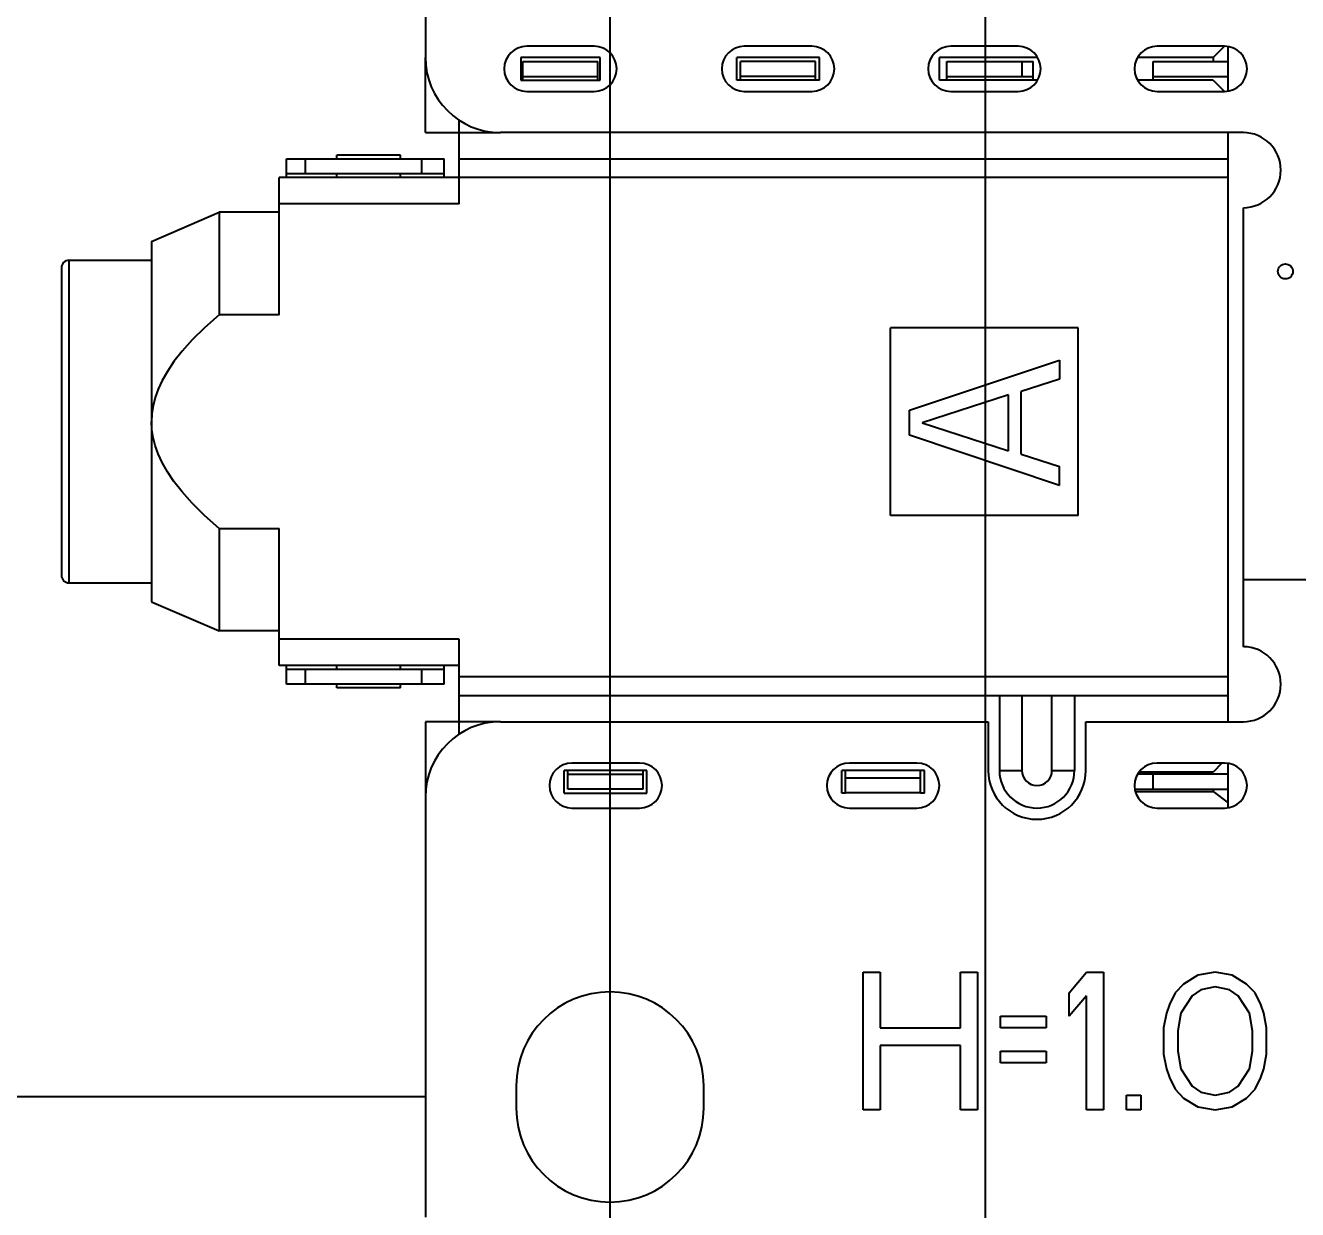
# Model space of a CAD drawing. Header units: millimetres. Extents: x 0 to 594, y 0 to 420.
# Drawn here: x 106.5 to 123.45, y 198.01 to 213.79 of the extents above; entities that cross this region are included whole.
import ezdxf

# ---------------------------------------------------------------- set-up
doc = ezdxf.new("R2010")
doc.units = ezdxf.units.MM
doc.header["$LTSCALE"] = 32.67
doc.layers.get('0').update_dxf_attribs({"linetype": 'CONTINUOUS'})
doc.layers.add('ASSEM_MEM', color=7, linetype='CONTINUOUS')
doc.styles.get("Standard").update_dxf_attribs({"font": 'txt', "width": 0.8})
doc.dimstyles.new('DIMSTYLE_1', dxfattribs={"dimtxt": 2.5, "dimasz": 3, "dimexe": 1.5, "dimexo": 1.2, "dimtad": 1, "dimdsep": 46, "dimtxsty": 'STANDARD', "dimblk": '_FILLED', "dimblk1": '_FILLED', "dimblk2": '_FILLED', "dimcen": 0.09, "dimazin": 2, "dimtp": 0.01, "dimtm": 0.01, "dimtfac": 1, "dimtofl": 0, "dimtmove": 0, "dimatfit": 3, "dimldrblk": '_FILLED', "dimfxl": 1, "dimtolj": 1, "dimarcsym": 0})

# ---------------------------------------------------------------- blocks, each defined once
blk = doc.blocks.new('_FILLED')
at = {"color": 0, "linetype": 'BYBLOCK'}
blk.add_solid([(0, 0), (-1, 0.1667), (-1, -0.1667)], dxfattribs=at)
blk = doc.blocks.new('*D5')
at = {"color": 7, "linetype": 'CONTINUOUS'}
for p, q in [((255.285, 223.809), (255.285, 182.196)), ((120.285, 192.909), (120.285, 182.196)), ((120.285, 183.696), (187.785, 183.696)), ((255.285, 183.696), (187.785, 183.696))]:
    blk.add_line(p, q, dxfattribs=at)
at = {"color": 7, "linetype": 'CONTINUOUS', "xscale": 3, "yscale": 3, "zscale": 3, "rotation": 180}
blk.add_blockref('_FILLED', (120.285, 183.696), dxfattribs=at)
at = {"color": 7, "linetype": 'CONTINUOUS', "xscale": 3, "yscale": 3, "zscale": 3}
blk.add_blockref('_FILLED', (255.285, 183.696), dxfattribs=at)
at = {"color": 7, "linetype": 'CONTINUOUS', "insert": (186.968, 186.821), "char_height": 2.5, "width": 6, "attachment_point": 2, "line_spacing_factor": 0.9}
blk.add_mtext('135', dxfattribs=at)
blk = doc.blocks.new('*D6')
at = {"color": 7, "linetype": 'CONTINUOUS'}
for p, q in [((255.285, 223.809), (255.285, 175.774)), ((119.285, 219.309), (119.285, 175.774)), ((119.285, 177.274), (187.285, 177.274)), ((255.285, 177.274), (187.285, 177.274))]:
    blk.add_line(p, q, dxfattribs=at)
at = {"color": 7, "linetype": 'CONTINUOUS', "xscale": 3, "yscale": 3, "zscale": 3, "rotation": 180}
blk.add_blockref('_FILLED', (119.285, 177.274), dxfattribs=at)
at = {"color": 7, "linetype": 'CONTINUOUS', "xscale": 3, "yscale": 3, "zscale": 3}
blk.add_blockref('_FILLED', (255.285, 177.274), dxfattribs=at)
at = {"color": 7, "linetype": 'CONTINUOUS', "insert": (187.301, 180.399), "char_height": 2.5, "width": 6, "attachment_point": 2, "line_spacing_factor": 0.9}
blk.add_mtext('136', dxfattribs=at)
blk = doc.blocks.new('*D7')
at = {"color": 7, "linetype": 'CONTINUOUS'}
for p, q in [((114.285, 215.159), (114.285, 182.173)), ((120.285, 192.909), (120.285, 182.173)), ((114.285, 183.673), (109.285, 183.673)), ((109.285, 183.673), (117.285, 183.673)), ((125.285, 183.673), (117.285, 183.673)), ((120.285, 183.673), (125.285, 183.673))]:
    blk.add_line(p, q, dxfattribs=at)
at = {"color": 7, "linetype": 'CONTINUOUS', "xscale": 3, "yscale": 3, "zscale": 3}
blk.add_blockref('_FILLED', (114.285, 183.673), dxfattribs=at)
at = {"color": 7, "linetype": 'CONTINUOUS', "xscale": 3, "yscale": 3, "zscale": 3, "rotation": 180}
blk.add_blockref('_FILLED', (120.285, 183.673), dxfattribs=at)
at = {"color": 7, "linetype": 'CONTINUOUS', "insert": (116.338, 186.798), "char_height": 2.5, "width": 2, "attachment_point": 2, "line_spacing_factor": 0.9}
blk.add_mtext('6', dxfattribs=at)
blk = doc.blocks.new('*D8')
at = {"color": 7, "linetype": 'CONTINUOUS'}
for p, q in [((95.308, 225.109), (95.308, 230.109)), ((95.308, 230.109), (95.308, 222.809)), ((253.985, 225.109), (93.808, 225.109)), ((95.308, 209.895), (95.308, 222.809)), ((118.085, 220.509), (93.808, 220.509)), ((95.308, 220.509), (95.308, 209.895))]:
    blk.add_line(p, q, dxfattribs=at)
at = {"color": 7, "linetype": 'CONTINUOUS', "xscale": 3, "yscale": 3, "zscale": 3}
for p, rotation in [((95.308, 225.109), 270), ((95.308, 220.509), 90)]:
    blk.add_blockref('_FILLED', p, dxfattribs=dict(at, rotation=rotation))
at = {"color": 7, "linetype": 'CONTINUOUS', "insert": (92.183, 215.895), "char_height": 2.5, "width": 6, "attachment_point": 3, "rotation": 90, "line_spacing_factor": 0.9}
blk.add_mtext('4.6', dxfattribs=at)
blk = doc.blocks.new('*D9')
at = {"color": 7, "linetype": 'CONTINUOUS'}
for p, q in [((253.985, 225.109), (90.133, 225.109)), ((91.633, 225.109), (91.633, 209.609)), ((91.633, 194.109), (91.633, 209.609)), ((119.085, 194.109), (90.133, 194.109))]:
    blk.add_line(p, q, dxfattribs=at)
at = {"color": 7, "linetype": 'CONTINUOUS', "xscale": 3, "yscale": 3, "zscale": 3}
for p, rotation in [((91.633, 225.109), 90), ((91.633, 194.109), 270)]:
    blk.add_blockref('_FILLED', p, dxfattribs=dict(at, rotation=rotation))
at = {"color": 7, "linetype": 'CONTINUOUS', "insert": (88.508, 206.701), "char_height": 2.5, "width": 4, "attachment_point": 2, "rotation": 90, "line_spacing_factor": 0.9}
blk.add_mtext('31', dxfattribs=at)
blk = doc.blocks.new('*D10')
at = {"color": 7, "linetype": 'CONTINUOUS'}
for p, q in [((100.761, 199.509), (100.761, 204.509)), ((100.761, 204.509), (100.761, 196.809)), ((111.835, 199.509), (101.386, 199.509)), ((100.761, 189.109), (100.761, 196.809)), ((119.085, 194.109), (99.261, 194.109)), ((100.761, 194.109), (100.761, 189.109))]:
    blk.add_line(p, q, dxfattribs=at)
at = {"color": 7, "linetype": 'CONTINUOUS', "xscale": 3, "yscale": 3, "zscale": 3}
for p, rotation in [((100.761, 199.509), 270), ((100.761, 194.109), 90)]:
    blk.add_blockref('_FILLED', p, dxfattribs=dict(at, rotation=rotation))
at = {"color": 7, "linetype": 'CONTINUOUS', "insert": (97.636, 198.405), "char_height": 2.5, "width": 6, "attachment_point": 2, "rotation": 90, "line_spacing_factor": 0.9}
blk.add_mtext('5.4', dxfattribs=at)
blk = doc.blocks.new('*D11')
at = {"color": 7, "linetype": 'CONTINUOUS'}
for p, q in [((100.606, 220.509), (100.606, 225.509)), ((100.606, 225.509), (100.606, 218.509)), ((118.085, 220.509), (99.106, 220.509)), ((100.606, 211.509), (100.606, 218.509)), ((100.606, 216.509), (100.606, 211.509)), ((111.835, 216.509), (101.231, 216.509))]:
    blk.add_line(p, q, dxfattribs=at)
at = {"color": 7, "linetype": 'CONTINUOUS', "xscale": 3, "yscale": 3, "zscale": 3}
for p, rotation in [((100.606, 220.509), 270), ((100.606, 216.509), 90)]:
    blk.add_blockref('_FILLED', p, dxfattribs=dict(at, rotation=rotation))
at = {"color": 7, "linetype": 'CONTINUOUS', "insert": (97.481, 216.718), "char_height": 2.5, "width": 2, "attachment_point": 2, "rotation": 90, "line_spacing_factor": 0.9}
blk.add_mtext('4', dxfattribs=at)
blk = doc.blocks.new('*D13')
at = {"color": 7, "linetype": 'CONTINUOUS'}
for p, q in [((104.765, 217.909), (104.765, 222.909)), ((104.765, 222.909), (104.765, 216.509)), ((113.085, 217.909), (103.265, 217.909)), ((104.765, 204.033), (104.765, 216.509)), ((113.085, 215.109), (103.265, 215.109)), ((104.765, 215.109), (104.765, 204.033))]:
    blk.add_line(p, q, dxfattribs=at)
at = {"color": 7, "linetype": 'CONTINUOUS', "xscale": 3, "yscale": 3, "zscale": 3}
for p, rotation in [((104.765, 217.909), 270), ((104.765, 215.109), 90)]:
    blk.add_blockref('_FILLED', p, dxfattribs=dict(at, rotation=rotation))
at = {"color": 7, "linetype": 'CONTINUOUS', "insert": (101.64, 214.033), "char_height": 2.5, "width": 10, "attachment_point": 3, "rotation": 90, "line_spacing_factor": 0.9}
blk.add_mtext('2-2.8', dxfattribs=at)

msp = doc.modelspace()

# ---------------------------------------------------------------- linework, layer by layer
at = {"layer": 'ASSEM_MEM', "color": 7, "linetype": 'CONTINUOUS'}
for p, q in [((111.825, 217.859), (111.825, 213.359)), ((114.075, 213.509), (113.175, 213.509)), ((116.975, 213.509), (116.075, 213.509)), ((119.725, 213.509), (118.825, 213.509)), ((122.475, 213.509), (121.575, 213.509)), ((122.475, 213.509), (122.325, 213.359)), ((122.525, 212.918), (122.525, 213.5)), ((111.825, 212.359), (111.825, 213.359)), ((113.095, 213.359), (113.095, 213.059)), ((114.155, 213.359), (113.095, 213.359)), ((113.125, 213.059), (113.125, 213.309)), ((113.125, 213.309), (114.125, 213.309)), ((114.125, 213.059), (114.125, 213.309)), ((114.155, 213.059), (114.155, 213.359)), ((115.975, 213.059), (115.975, 213.359)), ((117.075, 213.359), (115.975, 213.359)), ((116.025, 213.059), (116.025, 213.309)), ((117.025, 213.309), (116.025, 213.309)), ((117.025, 213.059), (117.025, 213.309)), ((117.075, 213.059), (117.075, 213.359)), ((118.675, 213.059), (118.675, 213.359)), ((119.985, 213.359), (118.675, 213.359)), ((118.775, 213.059), (118.775, 213.309)), ((118.775, 213.309), (119.925, 213.309)), ((119.775, 213.309), (119.775, 213.109)), ((119.925, 213.059), (119.925, 213.309)), ((122.325, 213.359), (121.316, 213.359)), ((121.525, 213.059), (121.525, 213.309)), ((121.525, 213.309), (122.525, 213.309)), ((122.325, 213.359), (122.325, 213.309)), ((113.125, 213.109), (114.125, 213.109)), ((117.025, 213.109), (116.025, 213.109)), ((118.775, 213.109), (119.925, 213.109)), ((121.525, 213.109), (122.525, 213.109)), ((113.095, 213.059), (114.155, 213.059)), ((117.075, 213.059), (115.975, 213.059)), ((119.985, 213.059), (118.675, 213.059)), ((122.325, 213.059), (121.316, 213.059)), ((122.325, 213.059), (122.475, 212.909)), ((113.175, 212.909), (114.075, 212.909)), ((116.075, 212.909), (116.975, 212.909)), ((118.825, 212.909), (119.725, 212.909)), ((121.575, 212.909), (122.475, 212.909)), ((112.275, 211.409), (112.275, 212.531)), ((111.825, 212.359), (112.825, 212.359)), ((122.725, 212.359), (112.825, 212.359)), ((122.525, 204.509), (122.525, 212.359)), ((109.975, 211.759), (109.975, 212.009)), ((109.975, 212.009), (112.075, 212.009)), ((110.645, 212.009), (110.645, 212.059)), ((111.495, 212.059), (110.645, 212.059)), ((111.495, 212.009), (111.495, 212.059)), ((112.075, 211.759), (112.075, 212.009)), ((112.275, 212.009), (122.525, 212.009)), ((109.875, 209.932), (109.875, 211.759)), ((122.525, 211.759), (109.875, 211.759)), ((112.075, 211.809), (109.975, 211.809)), ((110.645, 211.759), (110.645, 211.809)), ((111.495, 211.759), (111.495, 211.809)), ((112.275, 211.409), (109.875, 211.409)), ((108.175, 210.909), (109.075, 211.299)), ((109.075, 211.299), (109.075, 209.932)), ((109.875, 211.299), (109.075, 211.299)), ((122.725, 205.509), (122.725, 211.359)), ((108.175, 210.909), (108.175, 206.109)), ((106.975, 210.559), (106.975, 206.459)), ((107.075, 210.659), (108.175, 210.659)), ((109.875, 209.932), (109.075, 209.932)), ((118.025, 207.259), (118.025, 209.759)), ((120.525, 209.759), (118.025, 209.759)), ((120.525, 207.259), (120.525, 209.759)), ((118.275, 208.659), (120.275, 209.326)), ((120.275, 209.326), (120.275, 209.076)), ((120.275, 209.076), (119.765, 208.909)), ((119.595, 208.867), (118.446, 208.492)), ((119.595, 208.117), (119.595, 208.867)), ((119.765, 208.076), (119.765, 208.909)), ((118.275, 208.326), (118.275, 208.659)), ((118.446, 208.492), (119.595, 208.117)), ((120.275, 207.659), (118.275, 208.326)), ((119.765, 208.076), (120.275, 207.909)), ((120.275, 207.659), (120.275, 207.909)), ((120.525, 207.259), (118.025, 207.259)), ((109.075, 207.086), (109.075, 205.719)), ((109.075, 207.086), (109.875, 207.086)), ((109.875, 205.259), (109.875, 207.086)), ((107.075, 206.359), (108.175, 206.359)), ((124.225, 206.398), (122.725, 206.398)), ((108.175, 206.109), (109.075, 205.719)), ((109.875, 205.719), (109.075, 205.719)), ((112.275, 205.609), (109.875, 205.609)), ((112.275, 204.337), (112.275, 205.609)), ((112.275, 205.259), (109.875, 205.259)), ((109.975, 205.009), (109.975, 205.259)), ((109.975, 205.209), (112.075, 205.209)), ((110.645, 205.209), (110.645, 205.259)), ((111.495, 205.209), (111.495, 205.259)), ((112.075, 205.009), (112.075, 205.259)), ((112.075, 205.009), (109.975, 205.009)), ((110.645, 204.959), (110.645, 205.009)), ((111.495, 204.959), (110.645, 204.959)), ((111.495, 204.959), (111.495, 205.009)), ((122.525, 205.109), (112.275, 205.109)), ((112.275, 204.859), (122.525, 204.859)), ((119.475, 204.859), (119.475, 203.859)), ((120.475, 204.859), (120.475, 203.859)), ((111.825, 204.509), (111.825, 203.509)), ((112.825, 204.509), (111.825, 204.509)), ((112.825, 204.509), (119.325, 204.509)), ((119.325, 204.509), (119.325, 203.859)), ((120.625, 203.859), (120.625, 204.509)), ((120.625, 204.509), (122.725, 204.509)), ((114.678, 203.959), (113.778, 203.959)), ((118.375, 203.959), (117.475, 203.959)), ((122.475, 203.959), (121.575, 203.959)), ((122.439, 203.959), (122.325, 203.839)), ((122.525, 203.368), (122.525, 203.95)), ((113.675, 203.559), (113.675, 203.859)), ((114.775, 203.859), (113.675, 203.859)), ((113.725, 203.609), (113.725, 203.859)), ((113.725, 203.809), (114.725, 203.809)), ((114.725, 203.609), (114.725, 203.859)), ((114.775, 203.559), (114.775, 203.859)), ((117.375, 203.559), (117.375, 203.859)), ((118.475, 203.859), (117.375, 203.859)), ((117.425, 203.56), (117.425, 203.859)), ((118.425, 203.56), (118.425, 203.859)), ((118.475, 203.559), (118.475, 203.859)), ((122.525, 203.809), (121.316, 203.809)), ((122.325, 203.839), (121.341, 203.839)), ((121.525, 203.609), (121.525, 203.809)), ((114.725, 203.609), (113.725, 203.609)), ((117.425, 203.76), (118.425, 203.76)), ((121.28, 203.609), (122.525, 203.609)), ((122.325, 203.609), (122.325, 203.579)), ((111.825, 203.509), (111.825, 197.909)), ((113.675, 203.559), (114.775, 203.559)), ((117.425, 203.559), (117.375, 203.559)), ((118.425, 203.56), (117.425, 203.56)), ((118.475, 203.559), (118.425, 203.559)), ((121.29, 203.579), (122.325, 203.579)), ((122.325, 203.579), (122.525, 203.429)), ((113.778, 203.359), (114.678, 203.359)), ((117.475, 203.359), (118.375, 203.359)), ((121.575, 203.359), (122.475, 203.359)), ((117.658, 199.339), (117.658, 201.17)), ((117.658, 201.17), (117.887, 201.17)), ((117.887, 201.17), (117.887, 200.43)), ((118.955, 200.43), (118.955, 201.17)), ((118.955, 201.17), (119.184, 201.17)), ((119.184, 201.17), (119.184, 199.339)), ((120.404, 200.897), (120.633, 201.17)), ((120.633, 201.17), (120.862, 201.17)), ((120.862, 201.17), (120.862, 199.339)), ((122.12, 201.131), (121.929, 201.014)), ((122.349, 201.17), (122.12, 201.131)), ((122.578, 201.131), (122.349, 201.17)), ((122.768, 201.014), (122.578, 201.131)), ((120.404, 200.586), (120.404, 200.897)), ((121.815, 200.897), (121.739, 200.741)), ((121.929, 201.014), (121.815, 200.897)), ((122.158, 200.936), (122.044, 200.858)), ((122.349, 200.975), (122.158, 200.936)), ((122.54, 200.936), (122.349, 200.975)), ((122.654, 200.858), (122.54, 200.936)), ((122.883, 200.897), (122.768, 201.014)), ((122.959, 200.741), (122.883, 200.897)), ((120.633, 200.858), (120.404, 200.586)), ((120.633, 199.339), (120.633, 200.858)), ((121.739, 200.741), (121.701, 200.624)), ((122.044, 200.858), (121.891, 200.624)), ((122.807, 200.624), (122.654, 200.858)), ((122.997, 200.624), (122.959, 200.741)), ((119.489, 200.43), (119.489, 200.586)), ((119.489, 200.586), (120.099, 200.586)), ((120.099, 200.586), (120.099, 200.43)), ((121.701, 200.624), (121.663, 200.43)), ((121.891, 200.624), (121.853, 200.391)), ((122.845, 200.391), (122.807, 200.624)), ((123.035, 200.43), (122.997, 200.624)), ((117.887, 200.43), (118.955, 200.43)), ((120.099, 200.43), (119.489, 200.43)), ((121.663, 200.43), (121.663, 200.079)), ((121.853, 200.391), (121.853, 200.118)), ((122.845, 200.118), (122.845, 200.391)), ((123.035, 200.079), (123.035, 200.43)), ((117.887, 200.196), (117.887, 199.339)), ((118.955, 200.196), (117.887, 200.196)), ((118.955, 199.339), (118.955, 200.196)), ((119.489, 199.962), (119.489, 200.118)), ((119.489, 200.118), (120.099, 200.118)), ((120.099, 200.118), (120.099, 199.962)), ((121.663, 200.079), (121.701, 199.884)), ((121.853, 200.118), (121.891, 199.884)), ((122.807, 199.884), (122.845, 200.118)), ((122.997, 199.884), (123.035, 200.079)), ((120.099, 199.962), (119.489, 199.962)), ((121.701, 199.884), (121.739, 199.768)), ((121.891, 199.884), (122.044, 199.651)), ((122.654, 199.651), (122.807, 199.884)), ((122.959, 199.768), (122.997, 199.884)), ((121.739, 199.768), (121.815, 199.612)), ((122.883, 199.612), (122.959, 199.768)), ((113.035, 199.659), (113.035, 199.359)), ((115.535, 199.359), (115.535, 199.659)), ((121.167, 199.339), (121.167, 199.534)), ((121.167, 199.534), (121.357, 199.534)), ((121.357, 199.534), (121.357, 199.339)), ((121.815, 199.612), (121.929, 199.495)), ((122.044, 199.651), (122.158, 199.573)), ((122.158, 199.573), (122.349, 199.534)), ((122.349, 199.534), (122.54, 199.573)), ((122.54, 199.573), (122.654, 199.651)), ((122.768, 199.495), (122.883, 199.612)), ((121.929, 199.495), (122.12, 199.378)), ((122.12, 199.378), (122.349, 199.339)), ((122.349, 199.339), (122.578, 199.378)), ((122.578, 199.378), (122.768, 199.495)), ((117.887, 199.339), (117.658, 199.339)), ((119.184, 199.339), (118.955, 199.339)), ((120.862, 199.339), (120.633, 199.339)), ((121.357, 199.339), (121.167, 199.339))]:
    msp.add_line(p, q, dxfattribs=at)
at = {"layer": 'ASSEM_MEM', "color": 9, "linetype": 'CONTINUOUS'}
for p, q in [((110.225, 211.809), (110.225, 212.009)), ((111.775, 212.009), (111.775, 211.809)), ((107.075, 210.659), (107.075, 206.359)), ((110.225, 205.009), (110.225, 205.209)), ((111.775, 205.209), (111.775, 205.009)), ((119.775, 204.859), (119.775, 203.859)), ((120.175, 203.859), (120.175, 204.859)), ((119.475, 203.859), (119.775, 203.859)), ((120.175, 203.859), (120.475, 203.859))]:
    msp.add_line(p, q, dxfattribs=at)
at = {"layer": 'ASSEM_MEM', "color": 7, "linetype": 'CONTINUOUS'}
for points in [[(109.075, 209.932), (108.881, 209.759), (108.718, 209.597), (108.584, 209.447), (108.474, 209.308), (108.386, 209.178), (108.317, 209.056), (108.264, 208.94), (108.224, 208.828), (108.197, 208.72), (108.181, 208.614), (108.175, 208.509)], [(109.075, 207.086), (108.881, 207.259), (108.718, 207.421), (108.584, 207.571), (108.474, 207.71), (108.387, 207.84), (108.317, 207.962), (108.264, 208.078), (108.224, 208.19), (108.197, 208.298), (108.181, 208.404), (108.175, 208.509)]]:
    msp.add_lwpolyline(points, dxfattribs=at)
msp.add_circle((123.285, 210.509), 0.1, dxfattribs=at)
for centre, radius, start, end in [((113.175, 213.209), 0.3, 90, 270), ((114.075, 213.209), 0.3, 270, 90), ((116.075, 213.209), 0.3, 90, 270), ((116.975, 213.209), 0.3, 270, 90), ((118.825, 213.209), 0.3, 90, 270), ((119.725, 213.209), 0.3, 270, 90), ((121.575, 213.209), 0.3, 90, 270), ((122.475, 213.209), 0.3, 270, 90), ((112.825, 213.359), 1, 180, 270), ((122.725, 211.859), 0.5, 270, 90), ((107.075, 210.559), 0.1, 90, 180), ((107.075, 206.459), 0.1, 180, 270), ((122.725, 205.009), 0.5, 270, 90), ((112.825, 203.509), 1, 90, 180), ((113.778, 203.659), 0.3, 90, 270), ((114.678, 203.659), 0.3, 270, 90), ((117.475, 203.659), 0.3, 90, 270), ((118.375, 203.659), 0.3, 270, 90), ((121.575, 203.659), 0.3, 90, 270), ((122.475, 203.659), 0.3, 270, 90), ((119.975, 203.859), 0.65, 180, 360), ((119.975, 203.859), 0.5, 180, 0), ((114.285, 199.659), 1.25, 0, 180), ((114.285, 199.359), 1.25, 180, 360)]:
    msp.add_arc(centre, radius, start, end, dxfattribs=at)
at = {"layer": 'ASSEM_MEM', "color": 9, "linetype": 'CONTINUOUS'}
msp.add_arc((119.975, 203.859), 0.2, 180, 360, dxfattribs=at)

# ---------------------------------------------------------------- dimensions: what is measured, and where the dimension line sits
at = {"color": 7, "linetype": 'CONTINUOUS'}
for base, p1, p2, angle, picture, middle in [((95.308, 220.509), (255.185, 225.109), (119.285, 220.509), 270, '*D8', (95.308, 212.895)), ((100.606, 220.509), (113.035, 216.509), (119.285, 220.509), 90, '*D11', (100.606, 216.781)), ((91.633, 194.109), (255.185, 225.109), (120.285, 194.109), 270, '*D9', (91.633, 206.451)), ((119.285, 177.274), (255.285, 225.009), (119.285, 220.509), 180, '*D6', (187.551, 177.274)), ((120.285, 183.696), (255.285, 225.009), (120.285, 194.109), 180, '*D5', (187.281, 183.696)), ((100.761, 194.109), (113.035, 199.509), (120.285, 194.109), 270, '*D10', (100.761, 198.468))]:
    dim = msp.add_linear_dim(base=base, p1=p1, p2=p2, angle=angle, dimstyle='DIMSTYLE_1', dxfattribs=at)
    dim.commit()
    dim.dimension.update_dxf_attribs({"geometry": picture, "text_midpoint": middle, "dimtype": 160})
dim = msp.add_linear_dim(base=(104.765, 215.109), p1=(114.285, 217.909), p2=(114.285, 215.109), angle=270, text='2-<>', dimstyle='DIMSTYLE_1', dxfattribs=at)
dim.commit()
dim.dimension.update_dxf_attribs({"geometry": '*D13', "text_midpoint": (104.765, 209.033), "dimtype": 160})
dim = msp.add_linear_dim(base=(120.285, 183.673), p1=(114.285, 216.359), p2=(120.285, 194.109), dimstyle='DIMSTYLE_1', dxfattribs=at)
dim.commit()
dim.dimension.update_dxf_attribs({"geometry": '*D7', "text_midpoint": (116.338, 183.673), "dimtype": 160})

doc.saveas('drawing.dxf')
